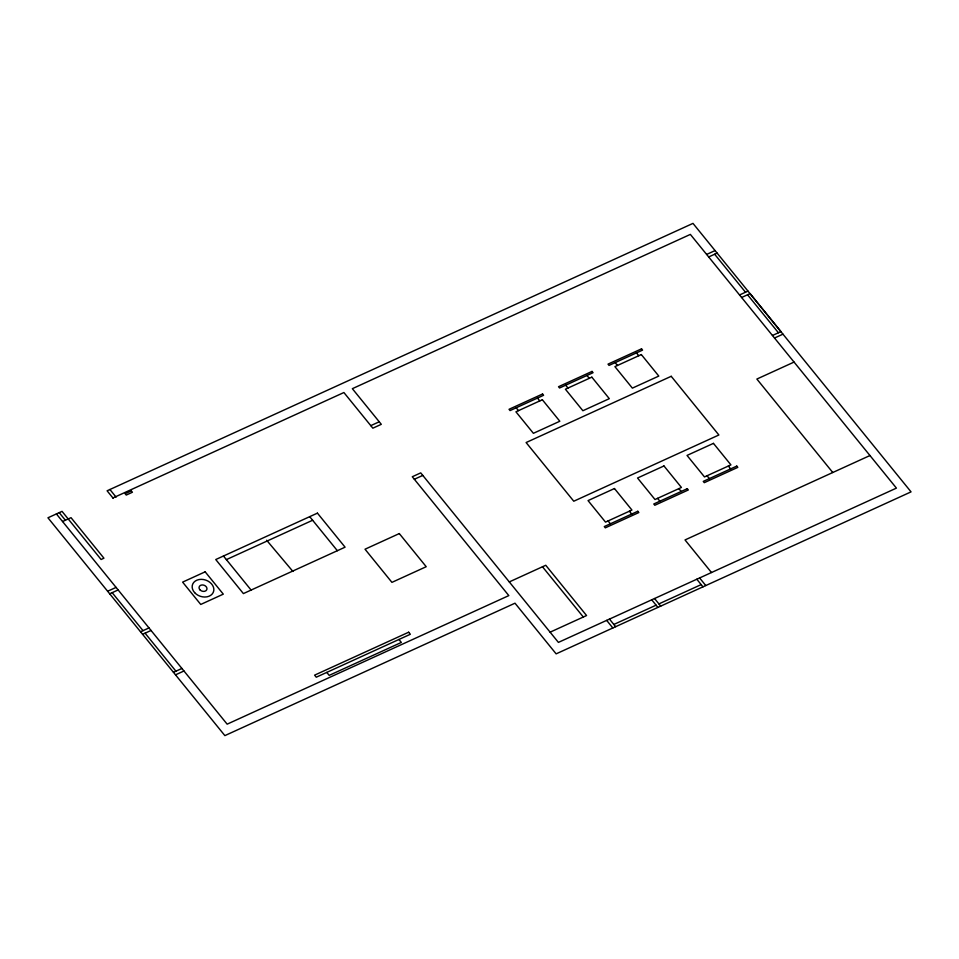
<?xml version="1.0" encoding="UTF-8"?>
<svg xmlns="http://www.w3.org/2000/svg" width="959" height="959" viewBox="0 0 959 959"><rect width="100%" height="100%" fill="white"/><g stroke="black" fill="none" stroke-linecap="round" stroke-linejoin="round"><path stroke-width="1.44" d="M112.922 497.961L343.897 392.531L372.847 428.182L381.298 424.322L352.349 388.683L690.36 234.404L896.425 488.119L558.414 642.398L420.737 472.883L412.286 476.743L508.821 595.599L227.151 724.165L56.401 513.94M62.575 521.528L71.026 517.68L103.932 558.198L101.115 559.493L62.035 511.363L47.95 517.788L224.874 735.613L514.995 603.199L556.136 653.858L911.05 491.871L692.985 223.387L107.096 490.792L113.27 498.392M706.627 254.435L715.078 250.575M708.677 256.964L717.128 253.104M370.785 425.64L379.237 421.792M739.545 294.964L747.996 291.104M741.595 297.494L750.082 293.622L780.938 331.61L772.451 335.482M107.624 591.259L116.075 587.399M109.674 593.789L118.125 589.941M226.384 559.612L312.622 520.257M414.348 479.272L422.787 475.412M774.512 338.024L782.964 334.164M140.529 631.789L148.981 627.929M142.591 634.319L151.042 630.459M794.052 362.082L756.867 379.057L832.772 472.511M173.447 672.307L181.898 668.459M175.509 674.848L183.96 670.988M509.289 581.921L545.755 565.271L586.572 615.534L550.106 632.173M869.957 455.537L685.026 539.941L711.482 572.523M613.844 624.465L656.1 605.177M658.917 603.894L701.161 584.606M266.638 540.241L292.915 571.444M714.647 254.243L745.515 292.231M747.564 294.773L778.42 332.761M636.452 352.9L638.766 355.741M728.349 466.038L730.662 468.891M615.163 362.61L617.476 365.463M707.059 475.76L709.372 478.613M586.968 375.484L589.282 378.326M678.864 488.634L681.178 491.476M565.666 385.206L567.98 388.047M657.574 498.344L659.876 501.197M699.614 577.953L705.788 585.553M696.809 579.236L702.971 586.836M537.472 398.069L539.785 400.922M629.368 511.219L631.681 514.06M516.182 407.791L518.495 410.632M608.078 520.941L610.392 523.782M654.553 598.524L660.727 606.124M651.736 599.807L657.91 607.407M609.48 619.094L615.654 626.695M606.663 620.377L612.837 627.977M542.482 566.769L583.3 617.021M309.709 516.661L337.364 550.706M398.944 639.473L401.341 642.434L329.189 675.376L326.779 672.403M223.459 556.028L251.114 590.073M109.913 489.51L116.087 497.11M59.218 512.645L65.392 520.246M112.155 592.662L143.023 630.65M145.073 633.18L175.929 671.18M131.287 490.864L125.114 493.681L126.24 495.06L132.414 492.243L131.287 490.864M542.554 394.005L509.037 409.301L510.068 410.584L543.585 395.288L542.554 394.005M592.039 371.421L558.522 386.717L559.565 387.987L593.07 372.691L592.039 371.421M641.535 348.836L608.018 364.132L609.049 365.403L642.566 350.107L641.535 348.836M542.35 399.747L515.93 411.807L533.396 433.312L559.816 421.253L542.35 399.747M591.847 377.163L565.414 389.222L582.892 410.728L609.313 398.668L591.847 377.163M641.331 354.566L614.911 366.626L632.377 388.131L658.797 376.072L641.331 354.566M317.429 513.137L215.751 559.541L243.394 593.585L345.072 547.181L317.429 513.137M205.166 571.828L182.618 582.125L200.743 604.446L223.291 594.148L205.166 571.828M671.216 376.3L526.107 442.543L573.77 501.221L718.878 434.99L671.216 376.3M399.304 533.576L365.019 549.219L391.931 582.365L426.216 566.709L399.304 533.576M614.467 488.539L588.047 500.598L605.513 522.104L631.933 510.044L614.467 488.539M663.964 465.954L637.543 478.014L655.009 499.519L681.429 487.46L663.964 465.954M713.448 443.37L687.028 455.429L704.493 476.935L730.914 464.875L713.448 443.37M637.795 511.279L604.278 526.575L605.309 527.846L638.826 512.55L637.795 511.279M687.291 488.682L653.774 503.99L654.805 505.261L688.322 489.965L687.291 488.682M736.776 466.098L703.259 481.394L704.29 482.665L737.807 467.369L736.776 466.098M408.666 632.221L314.6 675.148L316.266 677.198L410.332 634.271L408.666 632.221M200.095 589.977A4.064 3.129 18.9 0 0 206.808 589.617A4.064 3.129 18.9 0 0 202.109 584.942A4.064 3.129 18.9 0 0 200.095 589.977M194.629 592.638A11.088 8.535 18.9 0 0 213.174 592.566A11.088 8.535 18.9 0 0 201.21 579.344A11.088 8.535 18.9 0 0 194.629 592.638"/></g></svg>
